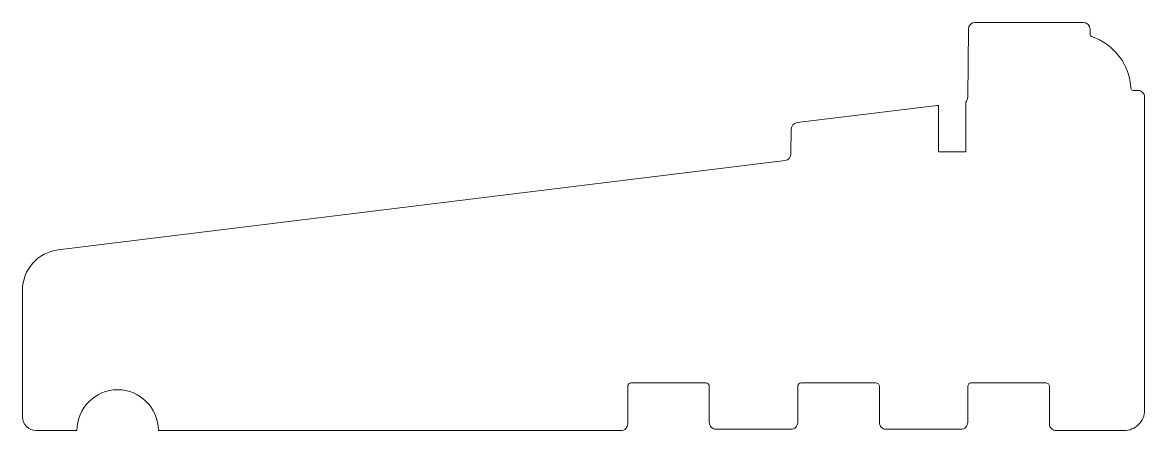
# Model space of a CAD drawing. Header units: inches. Extents: x 18 to 183, y 16 to 76.
import ezdxf

# ---------------------------------------------------------------- set-up
doc = ezdxf.new("R2010")
doc.units = ezdxf.units.IN
doc.header["$MEASUREMENT"] = 0

msp = doc.modelspace()

# ---------------------------------------------------------------- linework, layer by layer
at = {"lineweight": 5}
msp.add_lwpolyline([(37.73, 15.67), (105.73, 15.67, 0.414214), (106.73, 16.67), (106.73, 22.17, -0.414214), (107.23, 22.67), (118.23, 22.67, -0.414214), (118.73, 22.17), (118.73, 16.87, 0.414214), (119.73, 15.87), (130.73, 15.87, 0.414214), (131.73, 16.87), (131.73, 22.17, -0.414214), (132.23, 22.67), (143.23, 22.67, -0.414214), (143.73, 22.17), (143.73, 16.87, 0.414214), (144.73, 15.87), (155.73, 15.87, 0.414214), (156.73, 16.87), (156.73, 22.17, -0.414214), (157.23, 22.67), (168.23, 22.67, -0.414214), (168.73, 22.17), (168.73, 16.67, 0.414214), (169.73, 15.67), (179.73, 15.67, 0.414214), (182.73, 18.67), (182.73, 64.67, 0.414214), (181.73, 65.67), (181.02, 65.67, -0.400155), (180.72, 65.96, 0.309086), (174.93, 73.6, -0.31994), (174.73, 73.89), (174.72, 74.68, 0.41166), (173.72, 75.67), (157.82, 75.67, 0.41166), (156.82, 74.68), (156.74, 64.66, -0.202389), (156.43, 63.95), (156.43, 56.67), (152.43, 56.67), (152.43, 63.47), (152.27, 63.47, 0.030553), (152.21, 63.47), (131.65, 60.94, 0.376373), (130.77, 59.96), (130.74, 56.35, -0.376373), (129.86, 55.36), (23, 42.24, 0.378866), (17.73, 36.29), (17.73, 17.67, 0.414214), (19.73, 15.67), (25.73, 15.67, -1)], format="xyb", close=True, dxfattribs=at)

doc.saveas('drawing.dxf')
